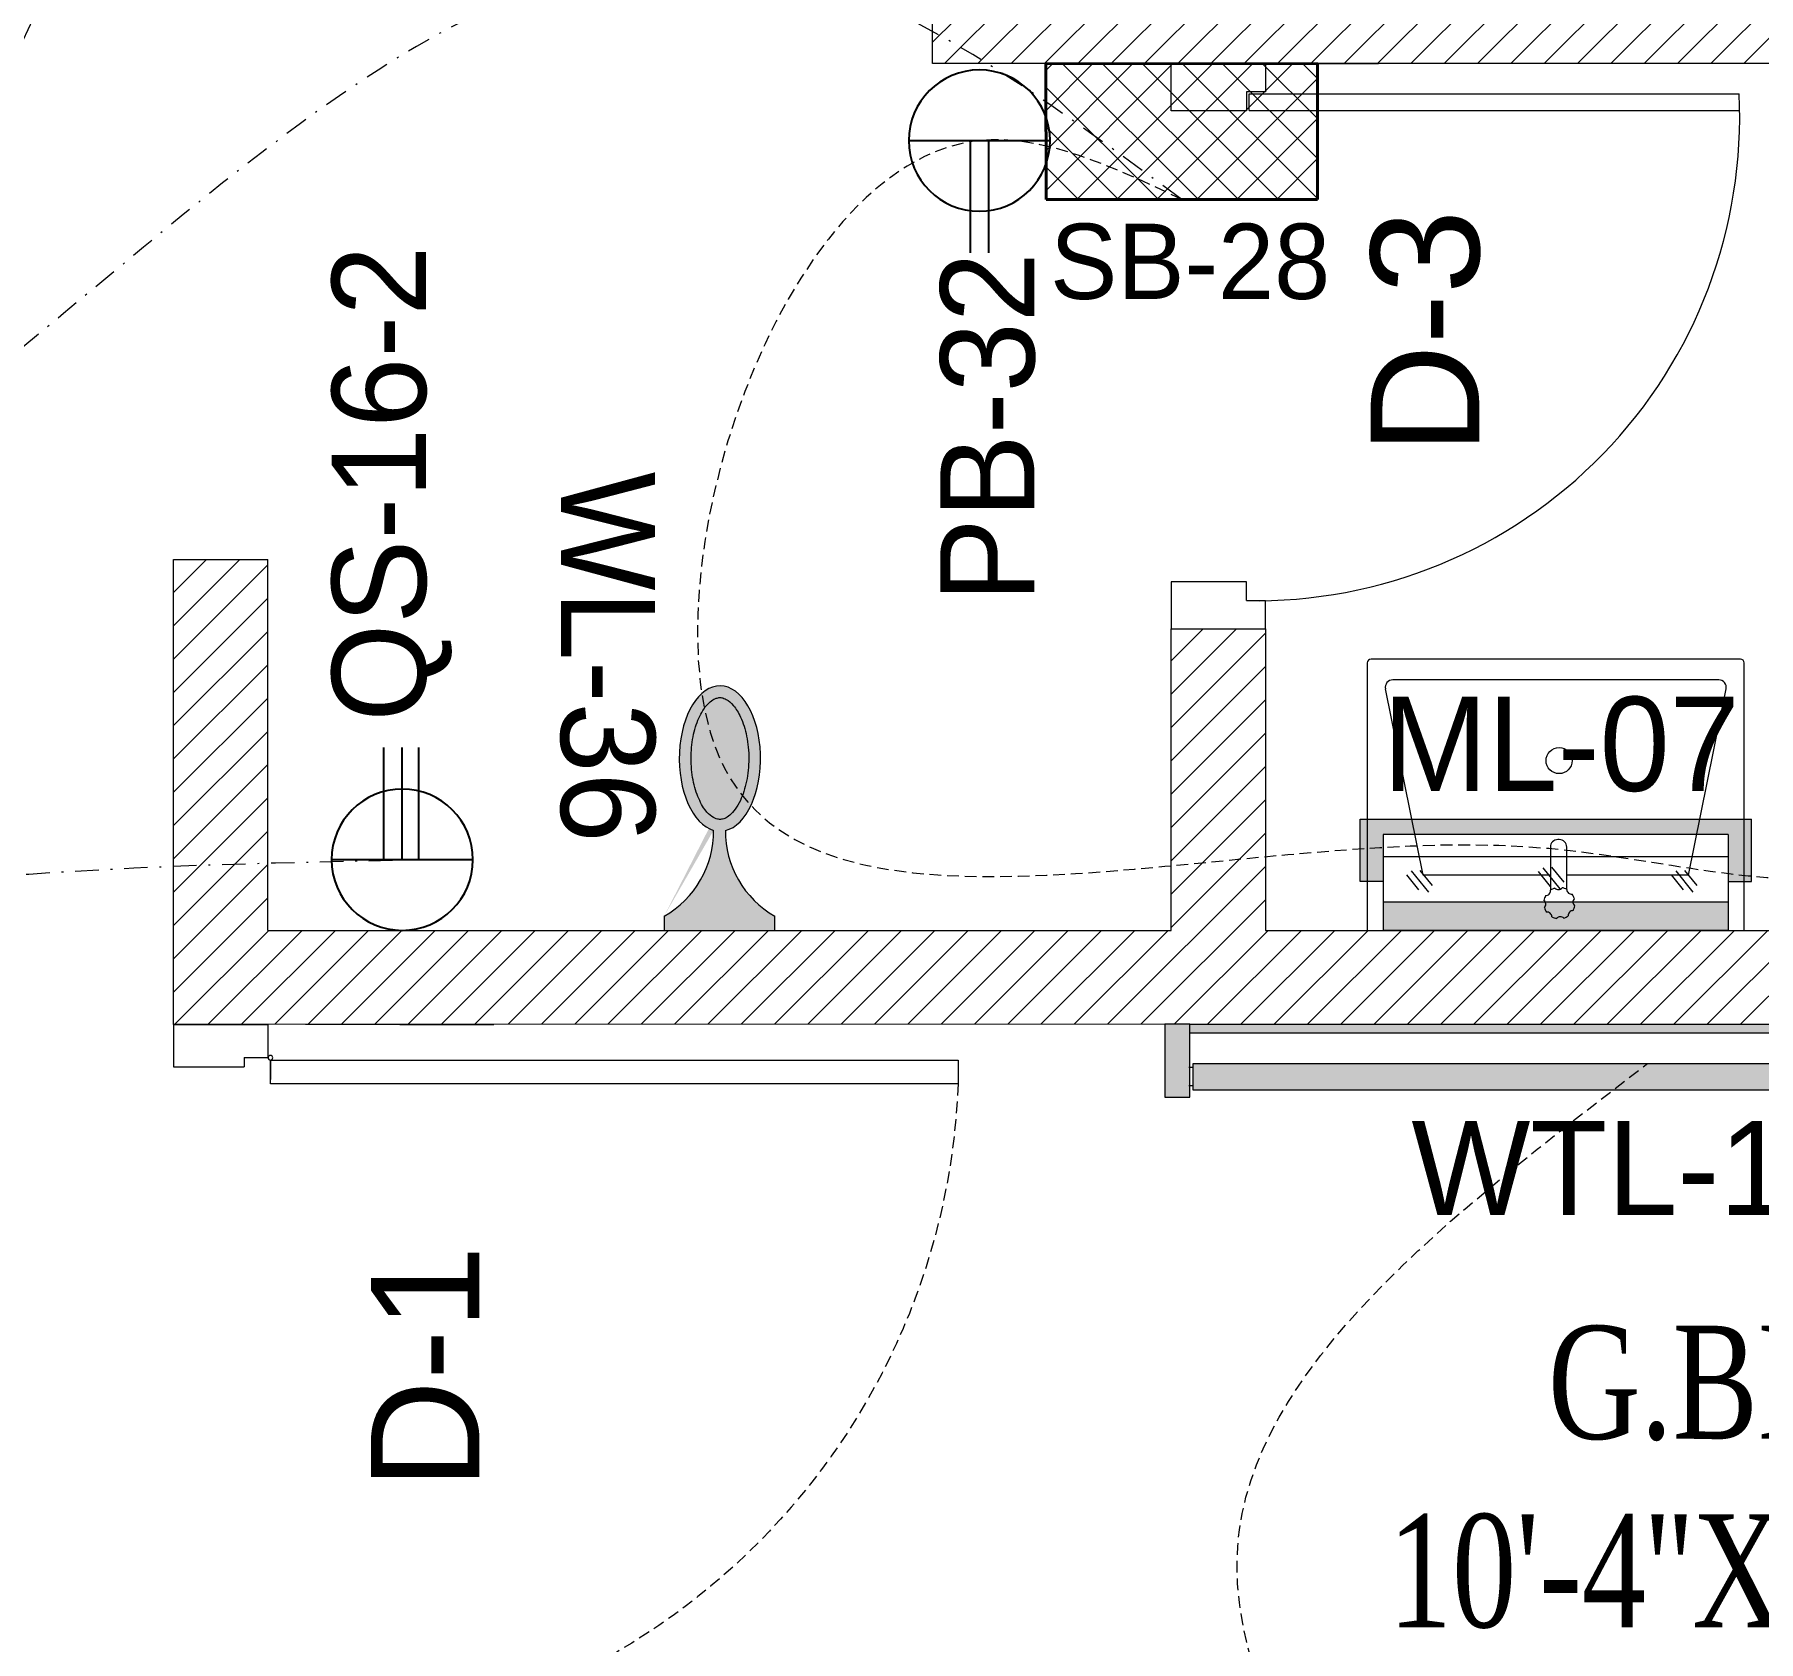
# Model space of a CAD drawing. Header units: inches. Extents: x 109699 to 44449955, y -10987 to 15824140.
# Drawn here: x 196519.6 to 196611.1, y -3667.8 to -3582.5 of the extents above; entities that cross this region are included whole.
import ezdxf

# ---------------------------------------------------------------- set-up
doc = ezdxf.new("R2010")
doc.units = ezdxf.units.IN
doc.header["$LTSCALE"] = 5
doc.header["$MEASUREMENT"] = 0
for name, pattern in [('DASHDOT', [1, 0.5, -0.25, 0, -0.25]), ('DASHED2', [0.375, 0.25, -0.125]), ('HIDDEN', [0.375, 0.25, -0.125])]:
    doc.linetypes.add(name, pattern=pattern)
doc.layers.get('0').update_dxf_attribs({"color": 123})
for name, color, linetype, lineweight in [('@NORMAL', 7, 'Continuous', 5), ('AC In', 244, 'DASHED2', 30), ('door', 8, 'Continuous', 9), ('E-Con-Point', 5, 'DASHED2', 13), ('E-ML-Mirror-Light', 6, 'Continuous', 13), ('E-PB-Socket-5A', 203, 'Continuous', 13), ('E-SB-Switch-Board', 106, 'Continuous', 18), ('E-WL-Wall-Light', 232, 'Continuous', 15), ('E-WTL-Wall-Tube-Light', 6, 'Continuous', 15), ('fixture', 255, 'Continuous', 0), ('ha', 252, 'Continuous', 5), ('QS For edit', 139, 'Continuous', 35), ('SB', 1, 'DASHDOT', 20), ('WALL-1', 8, 'Continuous', 9), ('wll 01', 7, 'Continuous', 9)]:
    doc.layers.add(name, color=color, linetype=linetype, lineweight=lineweight)
doc.layers.add('T', color=8, linetype='Continuous')
doc.styles.get("Standard").update_dxf_attribs({"font": 'times.ttf'})
doc.styles.add('style2', font='ARIALN.TTF', dxfattribs={"width": 0.75, "height": 3})
doc.styles.add('TEXT-3', font='arial.ttf')

# ---------------------------------------------------------------- blocks, each defined once
blk = doc.blocks.new('Door-40')
at = {"layer": 'door', "ltscale": 0.5}
for p, q in [((0, 40), (5, 40)), ((0, 40), (0, 37.75)), ((5, 40), (5, 38.24999999999636)), ((0, 37.75), (3.75, 37.75000000000364)), ((3.75, 38.24999999999636), (3.75, 37.75000000000364)), ((3.75, 38.24999999999636), (5, 38.24999999999636)), ((5.135000000002037, 2.913192669428099), (5.145000000004075, 2.913192669428099)), ((5.135000000002037, 1.885000000002037), (5.135000000002037, 2.913192669428099)), ((0, 0), (0, 2.25)), ((0, 2.25), (3.75, 2.249999999996362)), ((3.75, 1.750000000003638), (3.75, 2.249999999996362)), ((5.145000000004075, 1.895000000000437), (5.145000000004075, 1.884599357945262)), ((3.75, 1.750000000003638), (5, 1.750000000003638)), ((4.010000000002037, 1.760000000002037), (4.010000000002037, 1.75)), ((5.010000000002037, 1.760000000002037), (4.010000000002037, 1.760000000002037)), ((5, 1.750000000003638), (5.010400642058812, 1.750000000007276)), ((5, 0), (5, 1.750000000003638)), ((0, 0), (5, 0)), ((0, 0), (5, 0))]:
    blk.add_line(p, q, dxfattribs=at)
blk.add_lwpolyline([(41.625, 3.145000000000437), (5.145000000004075, 3.145000000000437), (5.145000000004075, 1.895000000000437), (41.625, 1.895000000000437)], close=True, dxfattribs=at)
blk.add_circle((5.135000000002037, 1.760000000002037), 0.1249999999999983, dxfattribs=at)
at = {"layer": 'door', "linetype": 'HIDDEN', "ltscale": 0.5}
blk.add_arc((5.156161382139544, 1.755015969829401), 36.49531813451388, 2.182731632980644, 90.24516611661387, dxfattribs=at)
blk = doc.blocks.new('bgtrfv')
at = {"layer": 'fixture'}
for p, q in [((21441.97229669015, -26164.40491112152), (21441.97229669015, -26138.40491112152)), ((21442.86003956014, -26164.40491112152), (21442.86003956014, -26138.40491112152)), ((21440.36849646348, -26163.54399991067), (21441.86849646348, -26163.54399991067)), ((21441.86849646348, -26163.54399991067), (21441.86849646348, -26164.54399991067)), ((21470.37322828309, -26163.54399991058), (21468.86849646354, -26163.54399991058)), ((21468.86849646354, -26164.54399991055), (21468.86849646354, -26163.54399991058)), ((21441.86849646348, -26164.54399991067), (21442.86849646348, -26164.54399991067)), ((21442.86003956014, -26164.40491112152), (21441.97229669015, -26164.40491112152)), ((21442.86849646348, -26164.54399991067), (21442.86849646348, -26168.54399991067)), ((21467.86849646354, -26164.54399991055), (21467.86849646354, -26168.54399991055)), ((21468.86849646354, -26164.54399991055), (21467.86849646354, -26164.54399991055)), ((21442.86849646348, -26168.54399991067), (21440.36849646348, -26168.54399991058)), ((21467.86849646354, -26168.54399991055), (21470.36849646351, -26168.54399991055))]:
    blk.add_line(p, q, dxfattribs=at)
blk.add_arc((21443.20467689397, -26164.04399991055), 25.66868977762097, 358.8838658305763, 92.75188722137418, dxfattribs=at)
blk = doc.blocks.new('qplaz')
at = {"layer": 'fixture'}
for p, q in [((143569.7800132462, 341.4142088231699), (143569.7800132462, 321.8142088231655)), ((143584.1800132462, 341.61420882317), (143569.9800132462, 341.61420882317)), ((143584.1800132462, 321.6142088231654), (143584.1800132462, 341.61420882317)), ((143581.2560437616, 338.6539164940569), (143571.3654443752, 340.6546305699137)), ((143570.8861369331, 340.2625714804694), (143570.8861369331, 322.965846165866)), ((143581.2560437616, 338.6539164940569), (143581.2560437616, 332.2000209122216)), ((143582.0060121824, 332.2000209122216), (143579.7593405762, 332.2000209122216)), ((143579.3593405762, 331.8000209122216), (143579.3593405762, 331.7265742452862)), ((143579.7593405762, 331.3265742452861), (143582.0559613498, 331.3265742452861)), ((143581.2560437616, 331.3265742452861), (143581.2560437616, 324.5745011522785)), ((143581.2560437616, 324.5745011522785), (143571.3654443752, 322.5737870764217)), ((143569.9800132462, 321.6142088231654), (143584.1800132462, 321.6142088231654))]:
    blk.add_line(p, q, dxfattribs=at)
blk.add_circle((143575.1723653077, 331.7897488839506), 0.6913263923410093, dxfattribs=at)
for centre, radius, start, end in [((143569.9800132462, 341.4142088231699), 0.2000000000000455, 90, 180), ((143571.2861369331, 340.2625714804694), 0.4000000000000909, 78.56426997742129, 180), ((143579.7593405762, 331.8000209122216), 0.399999999999909, 90, 180), ((143582.7354837368, 331.8035851411277), 0.8302349482081128, 151.4778612968022, 170.068074453921), ((143582.0119682067, 332.4488265509969), 0.248876917594301, 268.6286890816223, 7.917246669584689), ((143582.7354837368, 331.8035851411277), 0.8302349482082407, 106.4778612964865, 125.0680744547195), ((143582.6801355756, 332.7714424551863), 0.2488769175942959, 223.6286890812177, 322.9172466696585), ((143582.7354837368, 331.8035851411277), 0.8302349482088563, 61.4778612960077, 80.06807445479153), ((143583.3807251467, 332.5271006712389), 0.248876917594301, 178.6286890807749, 277.9172466688938), ((143582.7354837368, 331.8035851411277), 0.830234948208255, 16.47786129636911, 35.06807445458243), ((143579.7593405762, 331.7265742452862), 0.4000000000000909, 180, 270), ((143581.7676264227, 331.7482369799126), 0.2488769175943618, 313.6286890804716, 52.9172466688434), ((143582.7354837368, 331.8035851411277), 0.8302349482082407, 196.4778612963691, 215.0680744545824), ((143582.0902423269, 331.0800696110165), 0.2488769175944828, 358.6286890807748, 97.9172466688938), ((143583.4589992669, 331.1583437312556), 0.2488769175944828, 88.62868908162226, 187.9172466695847), ((143583.7033410509, 331.8589333023399), 0.2488769175943618, 133.6286890804716, 232.9172466688434), ((143582.7354837368, 331.8035851411277), 0.8302349482084354, 331.4778612968021, 350.0680744541255), ((143582.7354837368, 331.8035851411277), 0.8302349482086144, 241.4778612960077, 260.0680744547915), ((143582.790831898, 330.8357278270691), 0.2488769175942959, 43.62868908121773, 142.9172466696585), ((143582.7354837368, 331.8035851411277), 0.8302349482082931, 286.4778612964865, 305.0680744547195), ((143571.2861369331, 322.965846165866), 0.4000000000000909, 180, 281.4357300225787), ((143569.9800132462, 321.8142088231655), 0.2000000000000455, 180, 270)]:
    blk.add_arc(centre, radius, start, end, dxfattribs=at)
blk = doc.blocks.new('A$C4DCB0E22')
h = blk.add_hatch()
h.set_pattern_fill('ANSI37', color=256, scale=15, angle=90.05046403147966, style=0)
h.set_pattern_definition([(135.0504640314797, (0, 0), (-1.324656962164393, -1.326992438783809), []), (225.0504640314796, (0, 0), (1.326992438783809, -1.324656962164393), [])])
h.paths.add_polyline_path([(0.0158499618895469, -4.176303718850249e-06), (-3.779117417224143e-06, 17.9999888419976), (8.999992730033242, 18.00791571250107), (9.015846471040199, 0.007922694199763214)])
at = {"lineweight": 40}
for p, q in [((-3.779117417224143e-06, 17.9999888419976), (8.999992730033242, 18.00791571250107)), ((0.0158499618895469, -4.176303718850249e-06), (-3.779117417224143e-06, 17.9999888419976)), ((9.015846471040199, 0.007922694199763214), (8.999992730033242, 18.00791571250107)), ((0.0158499618895469, -4.176303718850249e-06), (9.015846471040199, 0.007922694199763214))]:
    blk.add_line(p, q, dxfattribs=at)
blk = doc.blocks.new('A$C0EEE0DA8')
at = {"lineweight": 25}
for p, q in [((9.859886922386067, 11.01563311866266), (9.859886922386067, 3.514223118661903)), ((9.859886922386067, 7.754928118662065), (15.8195753665932, 7.754928118662065)), ((9.859886922386067, 6.774928118662501), (15.8195753665932, 6.774928118662501))]:
    blk.add_line(p, q, dxfattribs=at)
blk.add_circle((9.85988692238243, 7.264928118662283), 3.750704999999999, dxfattribs=at)
blk = doc.blocks.new('A$C63C712C3')
at = {"linetype": 'ByBlock', "ltscale": 0.5}
h = blk.add_hatch(color=256, dxfattribs=at)
h.dxf.hatch_style = 1
h.paths.add_polyline_path([(35.45815903441689, 102.6004051111813), (7.051254215184599e-05, 102.6004051111813), (7.051254215184599e-05, -1.4210854715202e-14), (35.45815903441689, 0)])
h.paths.add_polyline_path([(1235.458159034402, 102.6004051111813), (35.45815903441689, 102.6004051111813), (35.45815903441689, 90.19858873463818), (1235.458159034402, 90.19858873463818)])
h.paths.add_polyline_path([(1270.916247556277, 102.6004051111813), (1235.458159034402, 102.6004051111813), (1235.458159034402, -1.4210854715202e-14), (1270.916247556277, 0)])
h = blk.add_hatch(color=256, dxfattribs=at)
h.dxf.hatch_style = 1
h.set_gradient(color1=(255, 255, 0), rotation=269, name='CYLINDER')
h.paths.add_polyline_path([(1230.609335631336, 47.55507706388016), (39.80634735536296, 47.55507706388016), (39.80634735536296, 10.14120857274975), (1230.609335631336, 10.14120857274975)])
at = {"ltscale": 2}
for p, q in [((39.80314903250837, 42.02165198561852), (33.8373914979602, 42.02165198561852)), ((1230.612533954176, 42.02165198561852), (1236.578291488724, 42.02165198561852)), ((39.80314903250837, 15.93327464433969), (33.8373914979602, 15.93327464433969)), ((1230.612533954176, 15.93327464433969), (1236.578291488724, 15.93327464433969))]:
    blk.add_line(p, q, dxfattribs=at)
for points in [[(35.45815903441689, 102.6004051111813), (7.051254215184599e-05, 102.6004051111813), (7.051254215184599e-05, 0), (35.45815903441689, 0)], [(35.45815903441689, 102.6004051111813), (1235.458159034402, 102.6004051111813), (1235.458159034402, 90.19858873463818), (35.45815903441689, 90.19858873463818)], [(1235.458159034402, 102.6004051111813), (1270.916247556277, 102.6004051111813), (1270.916247556277, 0), (1235.458159034402, 0)], [(39.80634735536296, 47.55507706388016), (1230.609335631336, 47.55507706388016), (1230.609335631336, 10.14120857274975), (39.80634735536296, 10.14120857274975)]]:
    blk.add_lwpolyline(points, close=True, dxfattribs=at)
blk = doc.blocks.new('E-W-LIGHT')
at = {"linetype": 'ByBlock', "ltscale": 0.5}
h = blk.add_hatch(color=256, dxfattribs=at)
h.dxf.hatch_style = 1
h.set_gradient(color1=(255, 255, 255), color2=(255, 255, 0), name='CYLINDER')
edge = h.paths.add_edge_path()
edge.add_spline(control_points=[(-96.71110423948552, 1.235367220396483), (-96.8976251288622, 1.235367220396483), (-97.08530367817384, 1.204590695443009), (-97.49532330615068, 1.060408411101338), (-97.71769888777162, 0.9452617532663472), (-98.18859363857634, 0.6007580769133996), (-98.4360601757027, 0.3712016227401077), (-98.9274233233457, -0.2076466389563343), (-99.17095937526851, -0.5565722783421756), (-99.79256403547286, -1.649000525487912), (-100.1403411294208, -2.496475964584042), (-100.6655547252501, -4.389078901701514), (-100.8435119435345, -5.433326140728264), (-100.996858843053, -7.577941591604359), (-100.9723680002039, -8.677864733885961), (-100.7253955626443, -10.7881619923927), (-100.5027117058065, -11.79805679996582), (-99.90205506231798, -13.59089832466863), (-99.52349327352754, -14.37265162368595), (-98.79708591162027, -15.46144462183512), (-98.46289770719719, -15.83531695936959), (-97.82402795464219, -16.37320808014224), (-97.52292902289115, -16.53708124557815), (-97.0332651008719, -16.69867335386745), (-96.83300356165012, -16.72444707740215), (-96.42760539585558, -16.70413243760904), (-96.21918910161975, -16.65733367471884), (-95.75858057275782, -16.45705756399432), (-95.50712660475898, -16.30138572900886), (-94.98330090317799, -15.85001415615693), (-94.71221849052682, -15.55449414506236), (-94.18744122004225, -14.82684639582039), (-93.93399672563008, -14.39521060388152), (-93.32240182252819, -13.09860869282319), (-93.0057716383552, -12.13470487732181), (-92.57508722519842, -10.03980369670334), (-92.46055768618565, -8.90959698224412), (-92.45565766659526, -6.646794607945969), (-92.56528275998282, -5.514732191470296), (-92.98715107886524, -3.412587944823316), (-93.29985699109132, -2.443281268231641), (-93.99092435031811, -0.9549615958549695), (-94.34810290115182, -0.3877643056552464), (-95.07582621573985, 0.4836147841888085), (-95.44374809115733, 0.7854262440646148), (-96.01798165069457, 1.105607693885873), (-96.24029005175481, 1.180327462172805), (-96.53763867025813, 1.228459302029147), (-96.62438560181026, 1.235367220396483), (-96.71110423948552, 1.235367220396483)], knot_values=[0, 0, 0, 0, 0.194197829587449, 0.194197829587449, 0.388395659174898, 0.388395659174898, 0.582593488762347, 0.582593488762347, 0.776791318349796, 0.776791318349796, 1.110216687407361, 1.110216687407361, 1.443642056464925, 1.443642056464925, 1.77706742552249, 1.77706742552249, 2.110492794580054, 2.110492794580054, 2.443918163637619, 2.443918163637619, 2.701496175378678, 2.701496175378678, 2.959074187119738, 2.959074187119738, 3.169612053741, 3.169612053741, 3.380149920362263, 3.380149920362263, 3.590687786983526, 3.590687786983526, 3.801225653604789, 3.801225653604789, 4.011763520226051, 4.011763520226051, 4.360140390670959, 4.360140390670959, 4.708517261115867, 4.708517261115867, 5.056894131560775, 5.056894131560775, 5.405271002005684, 5.405271002005684, 5.69307956715584, 5.69307956715584, 5.980888132305996, 5.980888132305996, 6.192897451070847, 6.192897451070847, 6.283185307179586, 6.283185307179586, 6.283185307179586, 6.283185307179586], degree=3, periodic=0)
at = {"layer": 'E-WL-Wall-Light', "linetype": 'ByBlock', "ltscale": 0.5}
h = blk.add_hatch(color=256, dxfattribs=at)
h.dxf.hatch_style = 1
edge = h.paths.add_edge_path()
edge.add_ellipse((-96.71110423948552, -7.740473765769313), major_axis=(0, 10.71660606041263), ratio=0.559300439547623, start_angle=187.7376784571124, end_angle=531.0374031504149)
edge.add_arc((-112.001170541625, -18.46997501720373), 14.35701343791298, -60.53601194170483, 0.5736542653427819, ccw=False)
edge.add_line((-104.9392941575301, -30.97012448799713), (-104.939294157532, -33.06572841662167))
edge.add_line((-104.939294157532, -33.06572841662167), (-88.60969415754215, -33.06572841666017))
edge.add_line((-88.60969415754215, -33.06572841666017), (-88.60969415754002, -30.97012448799946))
edge.add_arc((-81.54781777344922, -18.46997501720374), 14.35701343791298, 179.559619270027, 240.5360119417236, ccw=False)
edge = h.paths.add_edge_path(flags=16)
edge.add_spline(control_points=[(-96.71110423948552, 1.235367220396483), (-96.8976251288622, 1.235367220396483), (-97.08530367817384, 1.204590695443009), (-97.49532330615068, 1.060408411101338), (-97.71769888777162, 0.9452617532663472), (-98.18859363857634, 0.6007580769133996), (-98.4360601757027, 0.3712016227401077), (-98.9274233233457, -0.2076466389563343), (-99.17095937526851, -0.5565722783421756), (-99.79256403547286, -1.649000525487912), (-100.1403411294208, -2.496475964584042), (-100.6655547252501, -4.389078901701514), (-100.8435119435345, -5.433326140728264), (-100.996858843053, -7.577941591604359), (-100.9723680002039, -8.677864733885961), (-100.7253955626443, -10.7881619923927), (-100.5027117058065, -11.79805679996582), (-99.90205506231798, -13.59089832466863), (-99.52349327352754, -14.37265162368595), (-98.79708591162027, -15.46144462183512), (-98.46289770719719, -15.83531695936959), (-97.82402795464219, -16.37320808014224), (-97.52292902289115, -16.53708124557815), (-97.0332651008719, -16.69867335386745), (-96.83300356165012, -16.72444707740215), (-96.42760539585558, -16.70413243760904), (-96.21918910161975, -16.65733367471884), (-95.75858057275782, -16.45705756399432), (-95.50712660475898, -16.30138572900886), (-94.98330090317799, -15.85001415615693), (-94.71221849052682, -15.55449414506236), (-94.18744122004225, -14.82684639582039), (-93.93399672563008, -14.39521060388152), (-93.32240182252819, -13.09860869282319), (-93.0057716383552, -12.13470487732181), (-92.57508722519842, -10.03980369670334), (-92.46055768618565, -8.90959698224412), (-92.45565766659526, -6.646794607945969), (-92.56528275998282, -5.514732191470296), (-92.98715107886524, -3.412587944823316), (-93.29985699109132, -2.443281268231641), (-93.99092435031811, -0.9549615958549695), (-94.34810290115182, -0.3877643056552464), (-95.07582621573985, 0.4836147841888085), (-95.44374809115733, 0.7854262440646148), (-96.01798165069457, 1.105607693885873), (-96.24029005175481, 1.180327462172805), (-96.53763867025813, 1.228459302029147), (-96.62438560181026, 1.235367220396483), (-96.71110423948552, 1.235367220396483)], knot_values=[0, 0, 0, 0, 0.194197829587449, 0.194197829587449, 0.388395659174898, 0.388395659174898, 0.582593488762347, 0.582593488762347, 0.776791318349796, 0.776791318349796, 1.110216687407361, 1.110216687407361, 1.443642056464925, 1.443642056464925, 1.77706742552249, 1.77706742552249, 2.110492794580054, 2.110492794580054, 2.443918163637619, 2.443918163637619, 2.701496175378678, 2.701496175378678, 2.959074187119738, 2.959074187119738, 3.169612053741, 3.169612053741, 3.380149920362263, 3.380149920362263, 3.590687786983526, 3.590687786983526, 3.801225653604789, 3.801225653604789, 4.011763520226051, 4.011763520226051, 4.360140390670959, 4.360140390670959, 4.708517261115867, 4.708517261115867, 5.056894131560775, 5.056894131560775, 5.405271002005684, 5.405271002005684, 5.69307956715584, 5.69307956715584, 5.980888132305996, 5.980888132305996, 6.192897451070847, 6.192897451070847, 6.283185307179586, 6.283185307179586, 6.283185307179586, 6.283185307179586], degree=3, periodic=0)
for p, q in [((-104.9392941575301, -30.97012448799713), (-104.939294157532, -33.06572841662167)), ((-88.60969415754215, -33.06572841666017), (-88.60969415754002, -30.97012448803655)), ((-104.939294157532, -33.06572841662167), (-88.60969415754215, -33.06572841666017))]:
    blk.add_line(p, q)
at = {"linetype": 'ByBlock', "ltscale": 0.5}
for centre, start, end in [((-112.001170541625, -18.46997501720374), 299.4639880582952, 0.5736542653427851), ((-81.54781777344922, -18.46997501720374), 179.4263457346572, 240.5360119417045)]:
    blk.add_arc(centre, 14.35701343791298, start, end, dxfattribs=at)
blk.add_ellipse((-96.71110423948552, -7.740473765769313), major_axis=(0, 10.71660606041263), ratio=0.559300439547623, start_param=3.276640619127039, end_param=9.268351136215248, dxfattribs=at)
blk.add_open_spline([(-96.71110423948552, 1.235367220396483), (-96.8976251288622, 1.235367220396483), (-97.08530367817384, 1.204590695443009), (-97.49532330615068, 1.060408411101338), (-97.71769888777162, 0.9452617532663472), (-98.18859363857634, 0.6007580769133996), (-98.4360601757027, 0.3712016227401077), (-98.9274233233457, -0.2076466389563343), (-99.17095937526851, -0.5565722783421756), (-99.79256403547286, -1.649000525487912), (-100.1403411294208, -2.496475964584042), (-100.6655547252501, -4.389078901701514), (-100.8435119435345, -5.433326140728264), (-100.996858843053, -7.577941591604359), (-100.9723680002039, -8.677864733885961), (-100.7253955626443, -10.7881619923927), (-100.5027117058065, -11.79805679996582), (-99.90205506231798, -13.59089832466863), (-99.52349327352754, -14.37265162368595), (-98.79708591162027, -15.46144462183512), (-98.46289770719719, -15.83531695936959), (-97.82402795464219, -16.37320808014224), (-97.52292902289115, -16.53708124557815), (-97.0332651008719, -16.69867335386745), (-96.83300356165012, -16.72444707740215), (-96.42760539585558, -16.70413243760904), (-96.21918910161975, -16.65733367471884), (-95.75858057275782, -16.45705756399432), (-95.50712660475898, -16.30138572900886), (-94.98330090317799, -15.85001415615693), (-94.71221849052682, -15.55449414506236), (-94.18744122004225, -14.82684639582039), (-93.93399672563008, -14.39521060388152), (-93.32240182252819, -13.09860869282319), (-93.0057716383552, -12.13470487732181), (-92.57508722519842, -10.03980369670334), (-92.46055768618565, -8.90959698224412), (-92.45565766659526, -6.646794607945969), (-92.56528275998282, -5.514732191470296), (-92.98715107886524, -3.412587944823316), (-93.29985699109132, -2.443281268231641), (-93.99092435031811, -0.9549615958549695), (-94.34810290115182, -0.3877643056552464), (-95.07582621573985, 0.4836147841888085), (-95.44374809115733, 0.7854262440646148), (-96.01798165069457, 1.105607693885873), (-96.24029005175481, 1.180327462172805), (-96.53763867025813, 1.228459302029147), (-96.62438560181026, 1.235367220396483), (-96.71110423948552, 1.235367220396483)], degree=3, knots=[0, 0, 0, 0, 0.194197829587449, 0.194197829587449, 0.388395659174898, 0.388395659174898, 0.582593488762347, 0.582593488762347, 0.776791318349796, 0.776791318349796, 1.110216687407361, 1.110216687407361, 1.443642056464925, 1.443642056464925, 1.77706742552249, 1.77706742552249, 2.110492794580054, 2.110492794580054, 2.443918163637619, 2.443918163637619, 2.701496175378678, 2.701496175378678, 2.959074187119738, 2.959074187119738, 3.169612053741, 3.169612053741, 3.380149920362263, 3.380149920362263, 3.590687786983526, 3.590687786983526, 3.801225653604789, 3.801225653604789, 4.011763520226051, 4.011763520226051, 4.360140390670959, 4.360140390670959, 4.708517261115867, 4.708517261115867, 5.056894131560775, 5.056894131560775, 5.405271002005684, 5.405271002005684, 5.69307956715584, 5.69307956715584, 5.980888132305996, 5.980888132305996, 6.192897451070847, 6.192897451070847, 6.283185307179586, 6.283185307179586, 6.283185307179586, 6.283185307179586], dxfattribs=at)
blk = doc.blocks.new('E-MIRROR')
at = {"linetype": 'ByBlock', "ltscale": 0.5}
h = blk.add_hatch(color=256, dxfattribs=at)
h.dxf.hatch_style = 1
h.paths.add_polyline_path([(-3.803825716282212, 2.446194755687683), (-4.624919714406442, 2.446194755687683), (-4.62491971440644, 1.06206045303217), (-16.82861533086331, 1.06206045303217), (-16.82861533086331, 2.446194755687683), (-17.64970932898754, 2.446194755687683), (-17.64970932898754, 0.6069118485903171), (-3.803825716282212, 0.6069118485903171)])
h.paths.add_polyline_path([(-4.624919714406442, 3.884460453032168), (-16.82861533086331, 3.884460453032168), (-16.82861533086331, 3.048292623822446), (-4.624919714406442, 3.048292623822446)])
for p, q in [((-4.624919714406442, 3.88446045303217, 10051), (-16.82861533086331, 3.88446045303217, 10051)), ((-16.82861533086331, 1.062060453032171, 10051), (-16.82861533086331, 3.88446045303217, 10051)), ((-4.624919714406442, 1.062060453032171, 10051), (-4.624919714406442, 3.88446045303217, 10051)), ((-16.82861533086331, 3.048292623822448, 10051), (-4.624919714406442, 3.048292623822448, 10051)), ((-16.00565070650659, 2.247419289612556, 2959.014400000002), (-15.57607335201684, 2.686018207375187, 2959.014400000002)), ((-15.84009277979034, 2.134810924049816, -4132.9712), (-15.23268653038967, 2.757759762277937, -4132.9712)), ((-15.52937958076724, 2.121438535564381, 2959.014400000002), (-15.09980222627749, 2.560037453327011, 2959.014400000002)), ((-11.35052072305241, 2.152482457534203, 2959.014400000002), (-10.92094336856267, 2.591081375296835, 2959.014400000002)), ((-11.18496279633616, 2.039874091971463, -4132.9712), (-10.5775565469355, 2.662822930199585, -4132.9712)), ((-6.647889140735954, 2.247419289613197, 2959.014400000002), (-6.218311786246209, 2.686018207375829, 2959.014400000002)), ((-6.4823312140197, 2.134810924050456, -4132.9712), (-5.874924964619035, 2.75775976227858, -4132.9712)), ((-6.171618014996598, 2.121438535565022, 2959.014400000002), (-5.742040660506856, 2.560037453327653, 2959.014400000002)), ((-16.82861533086331, 2.446194755687686, 10051), (-17.64970932898754, 2.446194755687686, 10051)), ((-17.64970932898754, 2.446194755687686, 10051), (-17.64970932898754, 0.6069118485903177, 10051)), ((-10.87424959731306, 2.026501703486027, 2959.014400000002), (-10.44467224282331, 2.465100621248658, 2959.014400000002)), ((-4.624919714406442, 2.446194755687686, 10051), (-3.803825716282212, 2.446194755687686, 10051)), ((-3.803825716282212, 2.446194755687686, 10051), (-3.803825716282212, 0.6069118485903177, 10051)), ((-16.82861533086331, 1.706557592298256, 10051), (-4.624919714406442, 1.706557592298256, 10051)), ((-4.624919714406442, 1.062060453032171, 10051), (-16.82861533086331, 1.062060453032171, 10051)), ((-17.64970932898754, 0.6069118485903177, 10051), (-3.803825716282212, 0.6069118485903177, 10051))]:
    blk.add_line(p, q)
blk = doc.blocks.new('A$C7D2A24B3')
at = {"lineweight": 25}
for p, q in [((9.859886922386067, 11.01563311865903), (9.859886922386067, 3.514223118658265)), ((9.859886922386067, 8.143706464579736), (15.8195753665932, 8.143706464579736)), ((9.859886922386067, 7.268951136147734), (15.8195753665932, 7.268951136147734)), ((9.859886922386067, 6.288951136148171), (15.8195753665932, 6.288951136148171))]:
    blk.add_line(p, q, dxfattribs=at)
blk.add_circle((9.85988692238243, 7.264928118658645), 3.750704999999999, dxfattribs=at)

msp = doc.modelspace()

# ---------------------------------------------------------------- hatches: boundary and pattern name
at = {"layer": '@NORMAL'}
h = msp.add_hatch(dxfattribs=at)
h.set_pattern_fill('ANSI31', scale=10, angle=-7.63333123551244e-14, style=0)
h.set_pattern_definition([(44.99999999999991, (-3358.079220665124, -46603.01731711855), (-0.8838834764831833, 0.8838834764831855), [])])
h.paths.add_polyline_path([(196679.5570980907, -3556.007518244003), (196694.5570980909, -3556.007518244003), (196694.5570980909, -3561.007518243974), (196684.5570980907, -3561.007518243974), (196684.5570980907, -3579.007518244003), (196697.2202511402, -3579.007518244003), (196697.22025114, -3594.007518244003), (196692.2202511402, -3594.007518244003), (196692.2202511403, -3584.007518244003), (196567.2905053946, -3584.007518244003), (196567.2905053948, -3579.007518244003), (196679.5570980907, -3579.007518244003)])
at = {"layer": 'ha'}
h = msp.add_hatch(dxfattribs=at)
h.set_pattern_fill('ANSI31', scale=10, angle=-7.63333123551244e-14, style=0)
h.set_pattern_definition([(44.99999999999989, (142732.3835256985, 2531118.532197352), (-0.8838834764831833, 0.8838834764831855), [])])
h.paths.add_polyline_path([(196704.0183648829, -3630.007518245866), (196703.2856182827, -3630.007518245866), (196697.2202511403, -3630.007518244003), (196697.2202511402, -3618.007518244003), (196692.2202511403, -3618.007518244003), (196692.2202511403, -3630.007518244003), (196584.9536584446, -3630.007518244003), (196584.9536584446, -3614.007518244003), (196579.9536584447, -3614.007518244003), (196579.9536584447, -3630.007518244003), (196532.0191680452, -3630.007518244003), (196532.0191680452, -3629.347031123498), (196532.0191680452, -3610.330384926432), (196527.0191680452, -3610.330384926432), (196527.0191680452, -3634.980887209093), (196664.0183648829, -3635.001499903881), (196664.0183648829, -3657.423741294564), (196669.0183648829, -3657.423741294098), (196669.0183648829, -3635.007518244003), (196704.0183648829, -3635.007518244003)])

# ---------------------------------------------------------------- linework, layer by layer
at = {"layer": '@NORMAL'}
for p, q in [((196578.2905053946, -3584.007518244003, 0.06321584995910001), (196590.9536584446, -3584.007518244003, 0.06321584995910001)), ((196584.9536584446, -3584.007518244003, 0.4632158499591199), (196579.9536584446, -3584.007518244003, 0.4632158499591199)), ((196532.0191680452, -3635.007518244003, 1.060381397020038), (196527.0191680452, -3635.007518244003, 1.060381397020038)), ((196544.0183648828, -3635.007518244003, 0.2632158499592521), (196534.0191680452, -3635.007518244003, 0.2632158499592521)), ((196539.0183648828, -3635.007518244003, 0.1632158499592506), (196544.0183648828, -3635.007518244003, 0.1632158499592506)), ((196539.0183648828, -3635.007518244003, 0.2632158499592521), (196544.0183648828, -3635.007518244003, 0.2632158499592521))]:
    msp.add_line(p, q, dxfattribs=at)
at = {"layer": 'AC In', "ltscale": 4}
msp.add_spline([(196649.4161035242, -3412.666188750646, 0.263215849960531), (196648.765767596, -3403.198516255516, 0.3650851247148239), (196644.3828125, -3403.19921875, 0.0857903163960998), (196555.6989236982, -3429.703235172976), (196541.4640577714, -3493.078742771762), (196430.8844353982, -3610.641529816279), (196405.8084689573, -3718.97546096455), (196308.1016223315, -3722.321839887185, 0.719608654580174)], degree=3, dxfattribs=at)
at = {"layer": 'E-Con-Point', "ltscale": 0.5}
for points in [[(196377.9458459126, -3607.473830263789, 0.8603813970198573), (196381.7468175511, -3587.712387087111, 0.4348530751231297), (196386.750404548, -3548.241487371485, 0.3632158499513949), (196404.8970540233, -3513.02868894146, 0.6959045948140233), (196444.1897318451, -3492.499519736459, 0.860381397019836), (196469.0172079397, -3492.499519736459, 0.860381397019836), (196462.5584765685, -3548.42468048812, 0.06434273729709616), (196547.6978749491, -3540.669132826242, 0.06434273729709616), (196558.1707818818, -3552.483003406859, 0.2632158499400248)], [(196580.5182227388, -3591.2159427188, 0.1785524209039124), (196569.7758474001, -3588.093224957785, -0.2469759009928151), (196556.0092402204, -3620.887787758655, 0.07855242090380443), (196598.8451875393, -3625.563442524774), (196615.4665252497, -3627.174111622899), (196644.620172885, -3616.479531760127), (196682.5126622425, -3620.887787758655, 0.07855242090380443), (196695.1807722079, -3606.803177854437, -0.02144757909617567)], [(196532.0191710694, -3689.411677187871, 0.1785524209039124), (196536.104874759, -3695.029447564321, -0.2469759009928151), (196541.1388985306, -3713.196306057136, 1.872603413335069), (196561.4513617464, -3732.575948242742, 1.257551479397208), (196598.0415902632, -3749.720240831584, 1.257551479397208), (196599.2270003315, -3730.766235532665), (196598.018766464, -3696.920732124181), (196583.4836051113, -3662.707222045723), (196605.23530401, -3637.069142153312, 0.07855242090380443)]]:
    msp.add_spline(points, degree=3, dxfattribs=at)
at = {"layer": 'SB', "ltscale": 0.5}
for points in [[(196556.4078256201, -3313.566223559079, 0.263215849959245), (196534.277410602, -3482.620924584935), (196431.753867945, -3627.978368512984), (196408.0661569314, -3719.028374020028), (196331.5675651239, -3723.048388819456, 0.8619938400189693)], [(196647.4144365788, -3460.745580529205, 0.2632158499592521), (196576.0412103531, -3511.420015027026, 0.2632158499592521), (196550.5271474522, -3511.926459345868), (196509.6292106475, -3595.82835289797), (196453.2894142823, -3613.648521643194), (196412.491043815, -3701.025757611005), (196315.4070463993, -3723.175394966576, 0.719608654580174)], [(196569.2308683034, -3480.511407149101), (196530.3015650631, -3491.247584648157), (196507.5678187004, -3580.248206089967), (196430.1860527129, -3667.623610037528), (196412.679397228, -3715.613380506682), (196307.9453135618, -3719.146288297424, 0.7196086545801741)], [(196331.5675651238, -3723.048388819456, 0.8619938400189692), (196362.3496065301, -3737.566586937657), (196415.7021291103, -3686.692893296091), (196530.0272612221, -3575.1734022294), (196569.4810606382, -3562.680856139345), (196575.9042296052, -3544.004349920085, 0.1785524209039124)], [(196580.5182227388, -3591.2159427188, 0.1785524209039124), (196558.5469180768, -3578.856517294746), (196488.2008895965, -3617.0984313072), (196427.6310840508, -3621.487089700884), (196415.0423225639, -3647.090406304198, -0.1025012982622113)], [(196308.1016223315, -3722.321839887185, 0.7196086545801741), (196364.8423877598, -3733.080997102929, 0.7196086545801741), (196443.2982277545, -3690.3828125), (196484.9622902545, -3636.12109375), (196540.0285687771, -3626.256813285379, 0.07855242090380443)]]:
    msp.add_spline(points, degree=3, dxfattribs=at)
at = {"layer": 'WALL-1'}
for p, q in [((196527.0191680452, -3635.007518244003, 1.060381397020038), (196527.0191680452, -3610.330384926432, 0.3905480416837435)), ((196527.0191680451, -3610.330384926432, 0.5905480416829505), (196532.0191680451, -3610.330384926432, 0.3905480416837435)), ((196532.0191680452, -3630.007518244003, 0.9246619545041064), (196532.0191680452, -3610.330384926432, 0.3905480416837435)), ((196532.0191680452, -3635.007518244003, 1.060381397020038), (196532.0191680452, -3634.9816395012, 1.059678947321071))]:
    msp.add_line(p, q, dxfattribs=at)
for points, elevation in [([(196684.5570980907, -3561.007518243974), (196684.5570980907, -3579.007518244003), (196697.2202511402, -3579.007518244003), (196697.22025114, -3594.007518244003), (196692.2202511402, -3594.007518244003), (196692.2202511403, -3584.007518244003), (196567.2905053946, -3584.007518244003), (196567.2905053948, -3579.007518244003), (196679.5570980907, -3579.007518244003), (196679.5570980907, -3556.007518244003)], 0.1785524209039124), ([(196532.0191680452, -3630.007518244003), (196579.9536584447, -3630.007518244003), (196579.9536584446, -3614.007518244003), (196584.9536584446, -3614.012250063503), (196584.9536584446, -3630.007518244003), (196692.2202511402, -3630.007518244003), (196692.2202511403, -3618.007518244003)], 0.07855242090380443), ([(196664.0183648828, -3635.001499903707), (196527.0191680452, -3634.980887209093), (196527.0191680452, -3630.007518244003)], 0.07855242090380443)]:
    msp.add_lwpolyline(points, dxfattribs=dict(at, elevation=elevation))

# ---------------------------------------------------------------- block references
at = {"layer": '@NORMAL', "rotation": 270}
for name, p in [('bgtrfv', (222748.4976583552, 17856.3609782196, 0.2632158499591668)), ('qplaz', (196268.7493660439, 139954.1724950023, 0.1632158499593288))]:
    msp.add_blockref(name, p, dxfattribs=at)
at = {"layer": 'door', "xscale": -1, "rotation": 180}
msp.add_blockref('Door-40', (196527.0191680449, -3635.007518244003, 1.060381397020038), dxfattribs=at)
at = {"layer": 'E-ML-Mirror-Light', "xscale": -1.50043415340042, "yscale": 1.800520984101695, "zscale": 1.50043415340042, "rotation": 180}
msp.add_blockref('E-MIRROR', (196616.4583832136, -3623.01346568632, -15080.70045997766), dxfattribs=at)
at = {"layer": 'E-PB-Socket-5A', "xscale": -1, "rotation": 90}
msp.add_blockref('A$C0EEE0DA8', (196577.0407755188, -3578.233338035398, -0.2469759009928151), dxfattribs=at)
at = {"layer": 'E-SB-Switch-Board', "xscale": 0.8002315484918654, "yscale": 0.8002315484918654, "zscale": 0.8002315484918654, "rotation": 270}
msp.add_blockref('A$C4DCB0E22', (196573.309801606, -3584.007521268172, 0.1785524209039124), dxfattribs=at)
at = {"layer": 'E-WL-Wall-Light', "xscale": 0.3601041968213394, "yscale": 0.3601041968213394, "zscale": 0.3601041968213394}
msp.add_blockref('E-W-LIGHT', (196590.8353147363, -3618.100410670216, 0.07855242090380443), dxfattribs=at)
at = {"layer": 'E-WTL-Wall-Tube-Light', "xscale": 0.03776802766688649, "yscale": 0.03776802766688649, "zscale": 0.03776802766688649}
msp.add_blockref('A$C63C712C3', (196579.6135750625, -3638.865203619561, 0.07855242090380443), dxfattribs=at)
at = {"layer": 'QS For edit', "ltscale": 0.5, "xscale": -1, "rotation": 269.9999973020982}
msp.add_blockref('A$C7D2A24B3', (196531.8848618482, -3636.1166998243, 0.07855242090380443), dxfattribs=at)

# ---------------------------------------------------------------- texts
at = {"layer": 'E-ML-Mirror-Light', "insert": (196591.1762633487, -3617.608899521729, 0.1632158499601317), "char_height": 5, "width": 24.08470202641911, "attachment_point": 1}
msp.add_mtext('{\\fCentury Gothic|b0|i0|c0|p34;ML-07}', dxfattribs=at)
at = {"layer": 'E-PB-Socket-5A', "insert": (196572.7704455661, -3594.01768152336, 0.3128182745730059), "char_height": 5, "width": 24.08470202641911, "attachment_point": 9, "rotation": 90.00000000000013}
msp.add_mtext('{\\fCentury Gothic|b0|i0|c0|p34;PB-32}', dxfattribs=at)
at = {"layer": 'E-SB-Switch-Board', "insert": (196573.5271615853, -3592.498050153331, -0.2591568341238096), "char_height": 4, "width": 14.72456830652664, "attachment_point": 1}
msp.add_mtext('{\\fCentury Gothic|b0|i0|c0|p34;SB-28}', dxfattribs=at)
at = {"layer": 'E-WL-Wall-Light', "insert": (196547.4988126864, -3625.355598238442, 0.5275585872593922), "char_height": 5, "width": 24.08470202641911, "attachment_point": 9, "rotation": 269.99999999999994}
msp.add_mtext('{\\fCentury Gothic|b0|i0|c0|p34;WL-36}', dxfattribs=at)
at = {"layer": 'E-WTL-Wall-Tube-Light', "color": 1, "insert": (196592.7027244117, -3640.12263742419, -0.2165364162724472), "char_height": 5, "width": 24.08470202641911, "attachment_point": 1}
msp.add_mtext('{\\fCentury Gothic|b0|i0|c0|p34;\\C256;WTL-15}', dxfattribs=at)
at = {"layer": 'QS For edit', "ltscale": 0.5, "insert": (196541.7856364607, -3618.935062802775, -0.08048009037121906), "char_height": 5, "width": 24.08470202641911, "attachment_point": 7, "rotation": 89.99999999999989}
msp.add_mtext('{\\fCentury Gothic|b0|i0|c0|p34;\\C256;QS-16-2}', dxfattribs=at)
at = {"layer": 'T', "lineweight": 35, "insert": (196610.052966628, -3667.084815792873, -0.1214475790990548), "char_height": 6, "width": 44.92537410357909, "attachment_point": 8, "style": 'style2'}
msp.add_mtext("{\\fRomantic|b0|i0|c2|p2;G.BED\\P10'-4''X11'-0''}", dxfattribs=at)
at = {"layer": 'wll 01', "lineweight": 30, "char_height": 4.8, "width": 80.40303804183776, "style": 'TEXT-3'}
for s, insert, attachment_point, rotation in [('{\\H1.2x;D-3}', (196596.3830571999, -3604.722097342396, 187.3100858499592), 7, 90.00000000014093), ('{\\H1.2x;D-1}', (196543.2444940014, -3646.723933435072, 1.060381397020038), 9, 89.99999999999996)]:
    msp.add_mtext(s, dxfattribs=dict(at, insert=insert, attachment_point=attachment_point, rotation=rotation))

doc.saveas('drawing.dxf')
